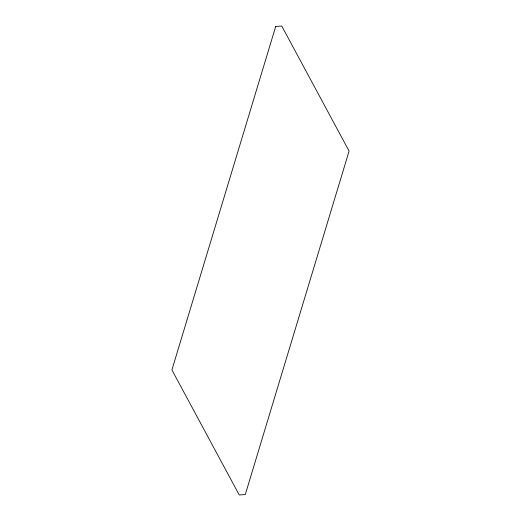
<?xml version="1.0" encoding="UTF-8"?>
<svg xmlns="http://www.w3.org/2000/svg" width="521" height="521" viewBox="0 0 521 521"><rect width="100%" height="100%" fill="white"/><g stroke="black" fill="none" stroke-linecap="round" stroke-linejoin="round"><path stroke-width="0.78" d="M275.72 26.428L171.917 369.923L239.237 494.95L245.28 494.572L349.083 151.077L281.763 26.05L275.72 26.428"/></g></svg>
